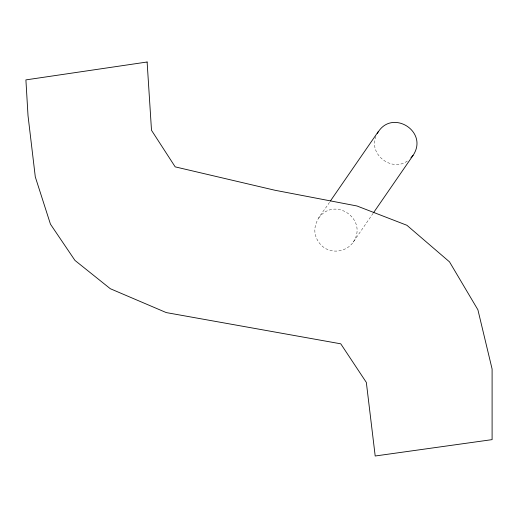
<?xml version="1.0" encoding="UTF-8"?>
<svg xmlns="http://www.w3.org/2000/svg" width="518" height="518" viewBox="0 0 518 518"><rect width="100%" height="100%" fill="white"/><g stroke="black" fill="none" stroke-linecap="round" stroke-linejoin="round"><path stroke-width="0.39" stroke-dasharray="2.59 1.94" d="M375.867 136.351C368.168 155.141 393.453 173.342 408.721 159.9M329.513 202.279C323.601 212.017 312.801 221.361 315.151 233.961C316.317 239.407 319.431 244.218 323.918 247.507C333.158 253.969 346.885 251.45 353.231 242.126L373.148 213.254M353.231 242.126C368.596 219.282 334.434 195.72 318.538 218.195"/><path stroke-width="0.78" d="M377.298 133.553C391.096 107.958 429.221 131.235 413.066 155.387L373.601 212.6M330.393 200.997L378.373 131.455M410.962 157.725L413.066 155.387M147.118 62.005L25.9 79.889L28.017 115.663L35.302 176.923L50.453 224.164L74.961 260.418L110.308 288.714L166.265 312.587L340.76 343.816L366.336 382.413L375.194 455.995L492.1 439.633L492.1 369.036L477.9 309.783L449.507 261.868L406.921 225.291L356.954 205.976L274.922 190.248L175.181 166.861L151.502 130.283L147.118 62.005"/></g></svg>
